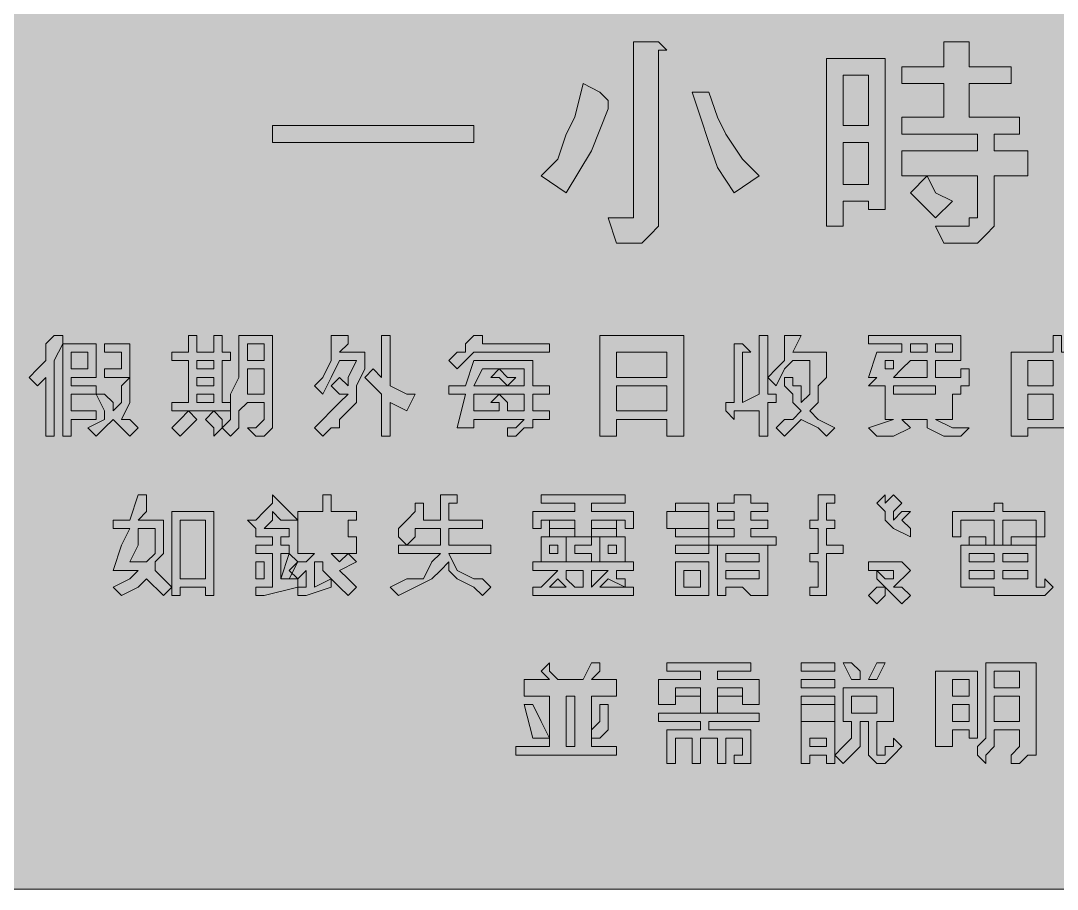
# Model space of a CAD drawing. Header units: metres. Extents: x 10 to 558, y 11 to 259.
# Drawn here: x 135.8 to 284, y 10.8 to 135 of the extents above; entities that cross this region are included whole.
import ezdxf

# ---------------------------------------------------------------- set-up
doc = ezdxf.new("R2010")
doc.units = ezdxf.units.M
doc.layers.add('FILL_FIREBRICK_C36B00', color=7, linetype='Continuous', true_color=0xc36b00)
doc.layers.add('FILL_WHITE_FFFFFF', color=7, linetype='Continuous', true_color=0xffffff)

msp = doc.modelspace()

# ---------------------------------------------------------------- hatches: boundary and pattern name
at = {"layer": 'FILL_FIREBRICK_C36B00', "true_color": 0xc36b00}
h = msp.add_hatch(color=7, dxfattribs=at)
h.dxf.hatch_style = 1
h.paths.add_polyline_path([(551.8, 259.15), (552.54, 258.99), (553.8, 258.45), (554.83, 257.68), (555.75, 256.8), (556.54, 256.3), (557.14, 255.71), (557.56, 255.07), (557.85, 254.4), (558.11, 253.09), (558.15, 252), (558.15, 18), (558.15, 15.6), (555.75, 13.2), (554.83, 12.32), (553.8, 11.55), (552.54, 11.01), (551.8, 10.85), (550.95, 10.8), (16.95, 10.8), (16.05, 10.82), (15.15, 10.95), (14.25, 11.31), (13.35, 12), (12.6, 12.15), (11.83, 12.51), (10.95, 13.2), (10.55, 13.7), (10.26, 14.29), (9.9, 15.6), (9.75, 18), (9.75, 252), (9.75, 254.4), (9.94, 255.28), (10.35, 256.05), (10.95, 256.8), (11.83, 257.49), (12.6, 257.85), (13.35, 258), (14.25, 258.69), (15.15, 259.05), (16.05, 259.18), (16.95, 259.2), (550.95, 259.2), (551.8, 259.15)])
at = {"layer": 'FILL_WHITE_FFFFFF', "true_color": 0xffffff}
h = msp.add_hatch(color=7, dxfattribs=at)
h.dxf.hatch_style = 1
h.paths.add_polyline_path([(226.95, 132), (228.15, 130.8), (226.95, 130.8), (226.95, 106.8), (226.95, 105.6), (225.75, 104.4), (224.55, 103.2), (223.35, 103.2), (220.95, 103.2), (219.75, 106.8), (222.15, 106.8), (223.35, 106.8), (223.35, 108), (223.35, 132), (225.75, 132), (226.95, 132)])
h = msp.add_hatch(color=7, dxfattribs=at)
h.dxf.hatch_style = 1
h.paths.add_polyline_path([(267.75, 126), (261.75, 126), (261.75, 128.4), (267.75, 128.4), (267.75, 132), (271.35, 132), (271.35, 130.8), (271.35, 128.4), (277.35, 128.4), (277.35, 126), (271.35, 126), (271.35, 121.2), (278.55, 121.2), (278.55, 118.8), (274.95, 118.8), (274.95, 116.4), (279.75, 116.4), (279.75, 112.8), (274.95, 112.8), (274.95, 106.8), (274.95, 105.6), (273.75, 104.4), (272.55, 103.2), (270.15, 103.2), (267.75, 103.2), (266.55, 105.6), (270.15, 105.6), (271.35, 105.6), (271.35, 106.8), (272.55, 106.8), (272.55, 108), (272.55, 112.8), (261.75, 112.8), (261.75, 116.4), (272.55, 116.4), (272.55, 118.8), (261.75, 118.8), (261.75, 121.2), (267.75, 121.2), (267.75, 126)])
h = msp.add_hatch(color=7, dxfattribs=at)
h.dxf.hatch_style = 1
h.paths.add_polyline_path([(256.95, 108), (256.95, 109.2), (253.35, 109.2), (253.35, 105.6), (250.95, 105.6), (250.95, 108), (250.95, 129.6), (259.35, 129.6), (259.35, 108), (256.95, 108)])
h.paths.add_polyline_path([(253.35, 127.2), (253.35, 120), (256.95, 120), (256.95, 127.2), (253.35, 127.2)], flags=16)
h.paths.add_polyline_path([(256.95, 117.6), (253.35, 117.6), (253.35, 111.6), (256.95, 111.6), (256.95, 117.6)], flags=16)
h = msp.add_hatch(color=7, dxfattribs=at)
h.dxf.hatch_style = 1
h.paths.add_polyline_path([(212.55, 115.2), (213.75, 118.8), (214.95, 121.2), (216.15, 126), (218.55, 124.8), (219.75, 123.6), (219.75, 122.4), (217.35, 116.4), (213.75, 110.4), (210.15, 112.8), (212.55, 115.2)])
h = msp.add_hatch(color=7, dxfattribs=at)
h.dxf.hatch_style = 1
h.paths.add_polyline_path([(235.35, 114), (234.15, 117.6), (232.95, 121.2), (231.75, 124.8), (234.15, 124.8), (235.35, 121.2), (236.55, 118.8), (238.95, 115.2), (241.35, 112.8), (237.75, 110.4), (235.35, 114)])
h = msp.add_hatch(color=7, dxfattribs=at)
h.dxf.hatch_style = 1
h.paths.add_polyline_path([(200.55, 120), (200.55, 117.6), (171.75, 117.6), (171.75, 120), (200.55, 120)])
h = msp.add_hatch(color=7, dxfattribs=at)
h.dxf.hatch_style = 1
h.paths.add_polyline_path([(266.55, 110.4), (268.95, 109.2), (266.55, 106.8), (265.35, 108), (262.95, 110.4), (265.35, 112.8), (266.55, 110.4)])
h = msp.add_hatch(color=7, dxfattribs=at)
h.dxf.hatch_style = 1
h.paths.add_polyline_path([(141.75, 88.8), (140.55, 86.4), (140.55, 75.6), (139.35, 75.6), (139.35, 84), (138.15, 82.8), (136.95, 84), (138.15, 85.2), (139.35, 86.4), (139.35, 88.8), (140.55, 90), (141.75, 90), (141.75, 88.8)])
h = msp.add_hatch(color=7, dxfattribs=at)
h.dxf.hatch_style = 1
h.paths.add_polyline_path([(160.95, 87.6), (163.35, 87.6), (163.35, 90), (164.55, 90), (164.55, 87.6), (165.75, 87.6), (165.75, 86.4), (164.55, 86.4), (164.55, 80.4), (165.75, 80.4), (165.75, 79.2), (157.35, 79.2), (157.35, 80.4), (159.75, 80.4), (159.75, 86.4), (157.35, 86.4), (157.35, 87.6), (159.75, 87.6), (159.75, 90), (160.95, 90), (160.95, 87.6)])
h.paths.add_polyline_path([(160.95, 82.8), (163.35, 82.8), (163.35, 84), (160.95, 84), (160.95, 82.8)], flags=16)
h.paths.add_polyline_path([(160.95, 81.6), (160.95, 80.4), (163.35, 80.4), (163.35, 81.6), (160.95, 81.6)], flags=16)
h.paths.add_polyline_path([(163.35, 86.4), (160.95, 86.4), (160.95, 85.2), (163.35, 85.2), (163.35, 86.4)], flags=16)
h = msp.add_hatch(color=7, dxfattribs=at)
h.dxf.hatch_style = 1
h.paths.add_polyline_path([(171.75, 76.8), (170.55, 75.6), (169.35, 75.6), (168.15, 76.8), (169.35, 76.8), (170.55, 78), (170.55, 80.4), (168.15, 80.4), (166.95, 79.2), (166.95, 78), (166.95, 76.8), (165.75, 75.6), (164.55, 76.8), (165.75, 78), (165.75, 79.2), (165.75, 81.6), (166.95, 84), (166.95, 90), (171.75, 90), (171.75, 78), (171.75, 76.8)])
h.paths.add_polyline_path([(168.15, 85.2), (168.15, 81.6), (170.55, 81.6), (170.55, 85.2), (168.15, 85.2)], flags=16)
h.paths.add_polyline_path([(170.55, 88.8), (168.15, 88.8), (168.15, 86.4), (170.55, 86.4), (170.55, 88.8)], flags=16)
h = msp.add_hatch(color=7, dxfattribs=at)
h.dxf.hatch_style = 1
h.paths.add_polyline_path([(182.55, 90), (182.55, 88.8), (181.35, 87.6), (183.75, 87.6), (184.95, 87.6), (184.95, 86.4), (184.95, 85.2), (183.75, 82.8), (183.75, 80.4), (182.55, 79.2), (181.35, 78), (181.35, 76.8), (180.15, 76.8), (178.95, 75.6), (177.75, 76.8), (178.95, 78), (180.15, 79.2), (181.35, 80.4), (182.55, 81.6), (181.35, 81.6), (180.15, 82.8), (181.35, 84), (182.55, 82.8), (182.55, 84), (183.75, 86.4), (181.35, 86.4), (180.15, 84), (178.95, 81.6), (177.75, 82.8), (178.95, 84), (180.15, 86.4), (180.15, 87.6), (180.15, 90), (181.35, 90), (182.55, 90)])
h = msp.add_hatch(color=7, dxfattribs=at)
h.dxf.hatch_style = 1
h.paths.add_polyline_path([(190.95, 81.6), (192.15, 81.6), (190.95, 79.2), (188.55, 80.4), (188.55, 75.6), (187.35, 75.6), (187.35, 81.6), (186.15, 82.8), (184.95, 84), (186.15, 85.2), (187.35, 84), (187.35, 90), (188.55, 90), (188.55, 82.8), (190.95, 81.6)])
h = msp.add_hatch(color=7, dxfattribs=at)
h.dxf.hatch_style = 1
h.paths.add_polyline_path([(198.15, 87.6), (199.35, 87.6), (199.35, 88.8), (200.55, 90), (201.75, 90), (201.75, 88.8), (211.35, 88.8), (211.35, 87.6), (200.55, 87.6), (198.15, 85.2), (196.95, 86.4), (198.15, 87.6)])
h = msp.add_hatch(color=7, dxfattribs=at)
h.dxf.hatch_style = 1
h.paths.add_polyline_path([(230.55, 75.6), (228.15, 75.6), (228.15, 78), (220.95, 78), (220.95, 75.6), (218.55, 75.6), (218.55, 90), (230.55, 90), (230.55, 75.6)])
h.paths.add_polyline_path([(220.95, 82.8), (220.95, 79.2), (228.15, 79.2), (228.15, 82.8), (220.95, 82.8)], flags=16)
h.paths.add_polyline_path([(228.15, 87.6), (220.95, 87.6), (220.95, 84), (228.15, 84), (228.15, 87.6)], flags=16)
h = msp.add_hatch(color=7, dxfattribs=at)
h.dxf.hatch_style = 1
h.paths.add_polyline_path([(237.75, 80.4), (237.75, 88.8), (238.95, 88.8), (240.15, 87.6), (238.95, 87.6), (238.95, 80.4), (241.35, 81.6), (241.35, 90), (242.55, 90), (242.55, 81.6), (243.75, 81.6), (243.75, 80.4), (242.55, 80.4), (242.55, 75.6), (241.35, 75.6), (241.35, 79.2), (237.75, 79.2), (237.75, 78), (236.55, 79.2), (236.55, 80.4), (237.75, 80.4)])
h = msp.add_hatch(color=7, dxfattribs=at)
h.dxf.hatch_style = 1
h.paths.add_polyline_path([(243.75, 85.2), (244.95, 86.4), (244.95, 88.8), (244.95, 90), (246.15, 90), (247.35, 90), (246.15, 87.6), (250.95, 87.6), (250.95, 86.4), (250.95, 84), (249.75, 82.8), (249.75, 80.4), (248.55, 79.2), (249.75, 78), (252.15, 76.8), (250.95, 75.6), (249.75, 76.8), (247.35, 78), (246.15, 76.8), (244.95, 75.6), (243.75, 76.8), (244.95, 78), (246.15, 78), (247.35, 79.2), (246.15, 80.4), (246.15, 81.6), (244.95, 82.8), (244.95, 84), (246.15, 84), (246.15, 82.8), (247.35, 82.8), (247.35, 81.6), (247.35, 80.4), (248.55, 81.6), (248.55, 82.8), (248.55, 84), (248.55, 86.4), (246.15, 86.4), (244.95, 85.2), (243.75, 82.8), (242.55, 84), (243.75, 85.2)])
h = msp.add_hatch(color=7, dxfattribs=at)
h.dxf.hatch_style = 1
h.paths.add_polyline_path([(265.35, 90), (266.55, 90), (270.15, 90), (270.15, 86.4), (266.55, 86.4), (266.55, 85.2), (266.55, 84), (268.95, 84), (270.15, 84), (270.15, 85.2), (271.35, 85.2), (271.35, 84), (271.35, 82.8), (270.15, 82.8), (270.15, 81.6), (268.95, 81.6), (268.95, 78), (266.55, 78), (268.95, 76.8), (271.35, 76.8), (270.15, 75.6), (267.75, 75.6), (265.35, 76.8), (265.35, 78), (261.75, 78), (262.95, 76.8), (260.55, 75.6), (258.15, 75.6), (256.95, 76.8), (260.55, 78), (259.35, 78), (259.35, 82.8), (258.15, 82.8), (256.95, 82.8), (258.15, 84), (256.95, 84), (258.15, 87.6), (261.75, 87.6), (261.75, 88.8), (256.95, 88.8), (256.95, 90), (261.75, 90), (262.95, 90), (265.35, 90)])
h.paths.add_polyline_path([(260.55, 85.2), (260.55, 86.4), (259.35, 86.4), (259.35, 85.2), (260.55, 85.2)], flags=16)
h.paths.add_polyline_path([(262.95, 88.8), (262.95, 87.6), (265.35, 87.6), (265.35, 88.8), (262.95, 88.8)], flags=16)
h.paths.add_polyline_path([(261.75, 85.2), (260.55, 84), (265.35, 84), (265.35, 85.2), (265.35, 86.4), (262.95, 86.4), (261.75, 85.2)], flags=16)
h.paths.add_polyline_path([(268.95, 87.6), (268.95, 88.8), (266.55, 88.8), (266.55, 87.6), (268.95, 87.6)], flags=16)
h.paths.add_polyline_path([(260.55, 81.6), (266.55, 81.6), (266.55, 82.8), (260.55, 82.8), (260.55, 81.6)], flags=16)
h = msp.add_hatch(color=7, dxfattribs=at)
h.dxf.hatch_style = 1
h.paths.add_polyline_path([(290.55, 87.6), (290.55, 75.6), (288.15, 75.6), (288.15, 76.8), (279.75, 76.8), (279.75, 75.6), (277.35, 75.6), (277.35, 87.6), (283.35, 87.6), (283.35, 90), (284.55, 90), (284.55, 87.6), (290.55, 87.6)])
h.paths.add_polyline_path([(283.35, 82.8), (283.35, 86.4), (279.75, 86.4), (279.75, 82.8), (283.35, 82.8)], flags=16)
h.paths.add_polyline_path([(284.55, 82.8), (288.15, 82.8), (288.15, 86.4), (284.55, 86.4), (284.55, 82.8)], flags=16)
h.paths.add_polyline_path([(279.75, 81.6), (279.75, 78), (283.35, 78), (283.35, 81.6), (279.75, 81.6)], flags=16)
h.paths.add_polyline_path([(288.15, 81.6), (284.55, 81.6), (284.55, 78), (288.15, 78), (288.15, 81.6)], flags=16)
h = msp.add_hatch(color=7, dxfattribs=at)
h.dxf.hatch_style = 1
h.paths.add_polyline_path([(146.55, 84), (142.95, 84), (142.95, 82.8), (146.55, 82.8), (146.55, 81.6), (142.95, 81.6), (142.95, 79.2), (146.55, 79.2), (146.55, 78), (142.95, 78), (142.95, 75.6), (141.75, 75.6), (141.75, 88.8), (146.55, 88.8), (146.55, 84)])
h.paths.add_polyline_path([(145.35, 87.6), (142.95, 87.6), (142.95, 85.2), (145.35, 85.2), (145.35, 87.6)], flags=16)
h = msp.add_hatch(color=7, dxfattribs=at)
h.dxf.hatch_style = 1
h.paths.add_polyline_path([(151.35, 88.8), (151.35, 84), (147.75, 84), (147.75, 85.2), (150.15, 85.2), (150.15, 87.6), (147.75, 87.6), (147.75, 88.8), (151.35, 88.8)])
h = msp.add_hatch(color=7, dxfattribs=at)
h.dxf.hatch_style = 1
h.paths.add_polyline_path([(211.35, 82.8), (211.35, 81.6), (208.95, 81.6), (208.95, 79.2), (211.35, 79.2), (211.35, 78), (208.95, 78), (208.95, 76.8), (207.75, 76.8), (206.55, 75.6), (205.35, 75.6), (205.35, 76.8), (206.55, 76.8), (207.75, 78), (200.55, 78), (200.55, 76.8), (198.15, 76.8), (199.35, 81.6), (196.95, 81.6), (196.95, 82.8), (199.35, 82.8), (200.55, 86.4), (208.95, 86.4), (208.95, 82.8), (211.35, 82.8)])
h.paths.add_polyline_path([(201.75, 85.2), (200.55, 82.8), (205.35, 82.8), (207.75, 82.8), (207.75, 85.2), (204.15, 85.2), (201.75, 85.2)], flags=16)
h.paths.add_polyline_path([(207.75, 79.2), (207.75, 81.6), (204.15, 81.6), (205.35, 80.4), (205.35, 79.2), (207.75, 79.2)], flags=16)
h.paths.add_polyline_path([(200.55, 81.6), (200.55, 79.2), (204.15, 79.2), (204.15, 80.4), (202.95, 80.4), (204.15, 81.6), (200.55, 81.6)], flags=16)
h = msp.add_hatch(color=7, dxfattribs=at)
h.dxf.hatch_style = 1
h.paths.add_polyline_path([(202.95, 84), (204.15, 85.2), (205.35, 84), (206.55, 84), (205.35, 82.8), (204.15, 84), (202.95, 84)])
h = msp.add_hatch(color=7, dxfattribs=at)
h.dxf.hatch_style = 1
h.paths.add_polyline_path([(151.35, 82.8), (151.35, 80.4), (150.15, 78), (151.35, 78), (152.55, 76.8), (151.35, 75.6), (150.15, 76.8), (148.95, 78), (147.75, 76.8), (146.55, 75.6), (145.35, 76.8), (147.75, 78), (147.75, 79.2), (146.55, 81.6), (147.75, 81.6), (148.95, 80.4), (148.95, 79.2), (150.15, 80.4), (150.15, 82.8), (151.35, 84), (151.35, 82.8)])
h = msp.add_hatch(color=7, dxfattribs=at)
h.dxf.hatch_style = 1
h.paths.add_polyline_path([(158.55, 78), (159.75, 79.2), (160.95, 78), (159.75, 76.8), (158.55, 75.6), (157.35, 76.8), (158.55, 78)])
h = msp.add_hatch(color=7, dxfattribs=at)
h.dxf.hatch_style = 1
h.paths.add_polyline_path([(164.55, 78), (164.55, 76.8), (163.35, 75.6), (163.35, 76.8), (162.15, 78), (163.35, 79.2), (164.55, 78)])
h = msp.add_hatch(color=7, dxfattribs=at)
h.dxf.hatch_style = 1
h.paths.add_polyline_path([(151.35, 63.6), (152.55, 67.2), (153.75, 67.2), (153.75, 66), (153.75, 64.8), (152.55, 63.6), (156.15, 63.6), (156.15, 62.4), (156.15, 61.2), (156.15, 58.8), (154.95, 57.6), (154.95, 56.4), (157.35, 54), (156.15, 52.8), (153.75, 55.2), (152.55, 54), (150.15, 52.8), (148.95, 54), (151.35, 55.2), (152.55, 56.4), (151.35, 56.4), (148.95, 56.4), (150.15, 60), (151.35, 62.4), (148.95, 62.4), (148.95, 63.6), (151.35, 63.6)])
h.paths.add_polyline_path([(151.35, 57.6), (152.55, 57.6), (153.75, 57.6), (154.95, 58.8), (154.95, 61.2), (154.95, 62.4), (152.55, 62.4), (152.55, 60), (151.35, 57.6)], flags=16)
h = msp.add_hatch(color=7, dxfattribs=at)
h.dxf.hatch_style = 1
h.paths.add_polyline_path([(169.35, 63.6), (170.55, 64.8), (171.75, 66), (171.75, 67.2), (172.95, 66), (174.15, 64.8), (175.35, 63.6), (174.15, 63.6), (172.95, 63.6), (171.75, 64.8), (171.75, 63.6), (170.55, 62.4), (174.15, 62.4), (174.15, 61.2), (172.95, 61.2), (172.95, 60), (174.15, 60), (174.15, 58.8), (172.95, 58.8), (172.95, 55.2), (175.35, 55.2), (175.35, 54), (170.55, 52.8), (169.35, 52.8), (169.35, 54), (171.75, 54), (171.75, 58.8), (169.35, 58.8), (169.35, 60), (171.75, 60), (171.75, 61.2), (169.35, 61.2), (169.35, 62.4), (168.15, 63.6), (169.35, 63.6)])
h = msp.add_hatch(color=7, dxfattribs=at)
h.dxf.hatch_style = 1
h.paths.add_polyline_path([(178.95, 64.8), (178.95, 67.2), (180.15, 67.2), (180.15, 66), (180.15, 64.8), (183.75, 64.8), (183.75, 63.6), (182.55, 63.6), (182.55, 61.2), (183.75, 61.2), (183.75, 58.8), (182.55, 58.8), (183.75, 57.6), (181.35, 56.4), (182.55, 55.2), (183.75, 54), (182.55, 52.8), (181.35, 54), (180.15, 55.2), (180.15, 54), (176.55, 52.8), (175.35, 52.8), (175.35, 54), (176.55, 54), (176.55, 56.4), (175.35, 55.2), (174.15, 56.4), (175.35, 57.6), (176.55, 57.6), (177.75, 58.8), (175.35, 58.8), (175.35, 61.2), (175.35, 63.6), (175.35, 64.8), (178.95, 64.8)])
h.paths.add_polyline_path([(180.15, 58.8), (181.35, 57.6), (182.55, 58.8), (180.15, 58.8)], flags=16)
h.paths.add_polyline_path([(178.95, 56.4), (178.95, 57.6), (177.75, 57.6), (177.75, 54), (180.15, 55.2), (178.95, 56.4)], flags=16)
h = msp.add_hatch(color=7, dxfattribs=at)
h.dxf.hatch_style = 1
h.paths.add_polyline_path([(189.75, 62.4), (190.95, 63.6), (192.15, 64.8), (192.15, 66), (193.35, 66), (193.35, 63.6), (195.75, 63.6), (195.75, 67.2), (196.95, 67.2), (198.15, 67.2), (198.15, 66), (196.95, 66), (196.95, 63.6), (201.75, 63.6), (201.75, 62.4), (196.95, 62.4), (196.95, 60), (202.95, 60), (202.95, 58.8), (196.95, 58.8), (198.15, 56.4), (200.55, 55.2), (201.75, 55.2), (202.95, 54), (201.75, 52.8), (200.55, 54), (198.15, 55.2), (196.95, 56.4), (196.95, 57.6), (195.75, 56.4), (194.55, 55.2), (192.15, 54), (189.75, 52.8), (188.55, 54), (190.95, 55.2), (193.35, 55.2), (194.55, 57.6), (195.75, 58.8), (189.75, 58.8), (189.75, 60), (190.95, 60), (189.75, 61.2), (189.75, 62.4)])
h.paths.add_polyline_path([(195.75, 60), (195.75, 62.4), (192.15, 62.4), (192.15, 61.2), (190.95, 60), (195.75, 60)], flags=16)
h = msp.add_hatch(color=7, dxfattribs=at)
h.dxf.hatch_style = 1
h.paths.add_polyline_path([(222.15, 67.2), (222.15, 66), (217.35, 66), (217.35, 64.8), (223.35, 64.8), (223.35, 62.4), (222.15, 62.4), (222.15, 63.6), (217.35, 63.6), (217.35, 61.2), (214.95, 61.2), (214.95, 63.6), (210.15, 63.6), (210.15, 62.4), (208.95, 62.4), (208.95, 64.8), (214.95, 64.8), (214.95, 66), (210.15, 66), (210.15, 67.2), (222.15, 67.2)])
h = msp.add_hatch(color=7, dxfattribs=at)
h.dxf.hatch_style = 1
h.paths.add_polyline_path([(235.35, 66), (237.75, 66), (237.75, 67.2), (238.95, 67.2), (240.15, 67.2), (240.15, 66), (242.55, 66), (242.55, 64.8), (240.15, 64.8), (240.15, 63.6), (242.55, 63.6), (242.55, 62.4), (240.15, 62.4), (240.15, 61.2), (243.75, 61.2), (243.75, 60), (234.15, 60), (234.15, 61.2), (237.75, 61.2), (237.75, 62.4), (235.35, 62.4), (235.35, 63.6), (237.75, 63.6), (237.75, 64.8), (235.35, 64.8), (235.35, 66)])
h = msp.add_hatch(color=7, dxfattribs=at)
h.dxf.hatch_style = 1
h.paths.add_polyline_path([(250.95, 67.2), (252.15, 67.2), (252.15, 66), (250.95, 66), (250.95, 63.6), (252.15, 63.6), (252.15, 62.4), (250.95, 62.4), (250.95, 60), (253.35, 60), (253.35, 58.8), (250.95, 58.8), (250.95, 54), (250.95, 52.8), (249.75, 52.8), (248.55, 52.8), (248.55, 54), (249.75, 54), (249.75, 57.6), (248.55, 57.6), (248.55, 58.8), (249.75, 58.8), (249.75, 62.4), (248.55, 62.4), (248.55, 63.6), (249.75, 63.6), (249.75, 67.2), (250.95, 67.2)])
h = msp.add_hatch(color=7, dxfattribs=at)
h.dxf.hatch_style = 1
h.paths.add_polyline_path([(259.35, 66), (260.55, 67.2), (261.75, 66), (260.55, 64.8), (260.55, 63.6), (261.75, 64.8), (262.95, 64.8), (261.75, 63.6), (262.95, 62.4), (262.95, 61.2), (260.55, 62.4), (259.35, 63.6), (259.35, 64.8), (258.15, 66), (259.35, 67.2), (259.35, 66)])
h = msp.add_hatch(color=7, dxfattribs=at)
h.dxf.hatch_style = 1
h.paths.add_polyline_path([(234.15, 66), (234.15, 64.8), (229.35, 64.8), (229.35, 66), (234.15, 66)])
h = msp.add_hatch(color=7, dxfattribs=at)
h.dxf.hatch_style = 1
h.paths.add_polyline_path([(282.15, 64.8), (282.15, 61.2), (280.95, 61.2), (280.95, 63.6), (276.15, 63.6), (276.15, 60), (274.95, 60), (274.95, 63.6), (270.15, 63.6), (270.15, 61.2), (268.95, 61.2), (268.95, 64.8), (274.95, 64.8), (274.95, 66), (276.15, 66), (276.15, 64.8), (282.15, 64.8)])
h = msp.add_hatch(color=7, dxfattribs=at)
h.dxf.hatch_style = 1
h.paths.add_polyline_path([(163.35, 64.8), (163.35, 52.8), (162.15, 52.8), (162.15, 54), (158.55, 54), (158.55, 52.8), (157.35, 52.8), (157.35, 64.8), (163.35, 64.8)])
h.paths.add_polyline_path([(162.15, 63.6), (158.55, 63.6), (158.55, 55.2), (162.15, 55.2), (162.15, 63.6)], flags=16)
h = msp.add_hatch(color=7, dxfattribs=at)
h.dxf.hatch_style = 1
h.paths.add_polyline_path([(234.15, 64.8), (234.15, 62.4), (228.15, 62.4), (228.15, 64.8), (234.15, 64.8)])
h = msp.add_hatch(color=7, dxfattribs=at)
h.dxf.hatch_style = 1
h.paths.add_polyline_path([(214.95, 63.6), (214.95, 62.4), (211.35, 62.4), (211.35, 63.6), (214.95, 63.6)])
h = msp.add_hatch(color=7, dxfattribs=at)
h.dxf.hatch_style = 1
h.paths.add_polyline_path([(214.95, 62.4), (214.95, 61.2), (211.35, 61.2), (211.35, 62.4), (214.95, 62.4)])
h = msp.add_hatch(color=7, dxfattribs=at)
h.dxf.hatch_style = 1
h.paths.add_polyline_path([(220.95, 63.6), (220.95, 62.4), (217.35, 62.4), (217.35, 63.6), (220.95, 63.6)])
h = msp.add_hatch(color=7, dxfattribs=at)
h.dxf.hatch_style = 1
h.paths.add_polyline_path([(220.95, 62.4), (220.95, 61.2), (217.35, 61.2), (217.35, 62.4), (220.95, 62.4)])
h = msp.add_hatch(color=7, dxfattribs=at)
h.dxf.hatch_style = 1
h.paths.add_polyline_path([(234.15, 62.4), (234.15, 61.2), (229.35, 61.2), (229.35, 62.4), (234.15, 62.4)])
h = msp.add_hatch(color=7, dxfattribs=at)
h.dxf.hatch_style = 1
h.paths.add_polyline_path([(213.75, 57.6), (210.15, 57.6), (210.15, 61.2), (213.75, 61.2), (213.75, 57.6)])
h.paths.add_polyline_path([(212.55, 60), (211.35, 60), (211.35, 58.8), (212.55, 58.8), (212.55, 60)], flags=16)
h = msp.add_hatch(color=7, dxfattribs=at)
h.dxf.hatch_style = 1
h.paths.add_polyline_path([(213.75, 57.6), (213.75, 61.2), (217.35, 61.2), (217.35, 60), (214.95, 60), (214.95, 58.8), (217.35, 58.8), (217.35, 57.6), (213.75, 57.6)])
h = msp.add_hatch(color=7, dxfattribs=at)
h.dxf.hatch_style = 1
h.paths.add_polyline_path([(222.15, 57.6), (218.55, 57.6), (218.55, 61.2), (222.15, 61.2), (222.15, 57.6)])
h.paths.add_polyline_path([(220.95, 60), (219.75, 60), (219.75, 58.8), (220.95, 58.8), (220.95, 60)], flags=16)
h = msp.add_hatch(color=7, dxfattribs=at)
h.dxf.hatch_style = 1
h.paths.add_polyline_path([(273.75, 61.2), (273.75, 60), (271.35, 60), (271.35, 61.2), (273.75, 61.2)])
h = msp.add_hatch(color=7, dxfattribs=at)
h.dxf.hatch_style = 1
h.paths.add_polyline_path([(280.95, 61.2), (280.95, 60), (277.35, 60), (277.35, 61.2), (280.95, 61.2)])
h = msp.add_hatch(color=7, dxfattribs=at)
h.dxf.hatch_style = 1
h.paths.add_polyline_path([(234.15, 60), (234.15, 58.8), (229.35, 58.8), (229.35, 60), (234.15, 60)])
h = msp.add_hatch(color=7, dxfattribs=at)
h.dxf.hatch_style = 1
h.paths.add_polyline_path([(235.35, 60), (242.55, 60), (242.55, 54), (242.55, 52.8), (241.35, 52.8), (240.15, 52.8), (238.95, 54), (236.55, 54), (236.55, 52.8), (235.35, 52.8), (235.35, 60)])
h.paths.add_polyline_path([(236.55, 58.8), (236.55, 57.6), (241.35, 57.6), (241.35, 58.8), (236.55, 58.8)], flags=16)
h.paths.add_polyline_path([(241.35, 56.4), (236.55, 56.4), (236.55, 55.2), (241.35, 55.2), (241.35, 56.4)], flags=16)
h = msp.add_hatch(color=7, dxfattribs=at)
h.dxf.hatch_style = 1
h.paths.add_polyline_path([(276.15, 52.8), (274.95, 52.8), (274.95, 54), (270.15, 54), (270.15, 60), (280.95, 60), (280.95, 54), (282.15, 54), (282.15, 55.2), (283.35, 54), (282.15, 52.8), (280.95, 52.8), (276.15, 52.8)])
h.paths.add_polyline_path([(279.75, 57.6), (279.75, 58.8), (276.15, 58.8), (276.15, 57.6), (279.75, 57.6)], flags=16)
h.paths.add_polyline_path([(271.35, 57.6), (274.95, 57.6), (274.95, 58.8), (271.35, 58.8), (271.35, 57.6)], flags=16)
h.paths.add_polyline_path([(276.15, 56.4), (276.15, 55.2), (279.75, 55.2), (279.75, 56.4), (276.15, 56.4)], flags=16)
h.paths.add_polyline_path([(274.95, 56.4), (271.35, 56.4), (271.35, 55.2), (274.95, 55.2), (274.95, 56.4)], flags=16)
h = msp.add_hatch(color=7, dxfattribs=at)
h.dxf.hatch_style = 1
h.paths.add_polyline_path([(174.15, 58.8), (175.35, 57.6), (174.15, 55.2), (172.95, 55.2), (174.15, 58.8)])
h = msp.add_hatch(color=7, dxfattribs=at)
h.dxf.hatch_style = 1
h.paths.add_polyline_path([(170.55, 56.4), (170.55, 55.2), (169.35, 55.2), (169.35, 56.4), (169.35, 57.6), (170.55, 57.6), (170.55, 56.4)])
h = msp.add_hatch(color=7, dxfattribs=at)
h.dxf.hatch_style = 1
h.paths.add_polyline_path([(223.35, 56.4), (220.95, 56.4), (220.95, 55.2), (222.15, 55.2), (222.15, 54), (223.35, 54), (223.35, 52.8), (208.95, 52.8), (208.95, 54), (210.15, 54), (211.35, 55.2), (212.55, 56.4), (208.95, 56.4), (208.95, 57.6), (223.35, 57.6), (223.35, 56.4)])
h.paths.add_polyline_path([(219.75, 55.2), (218.55, 54), (222.15, 54), (219.75, 55.2)], flags=16)
h.paths.add_polyline_path([(217.35, 56.4), (217.35, 54), (218.55, 55.2), (219.75, 56.4), (217.35, 56.4)], flags=16)
h.paths.add_polyline_path([(211.35, 54), (213.75, 54), (212.55, 55.2), (211.35, 54)], flags=16)
h.paths.add_polyline_path([(216.15, 54), (216.15, 56.4), (213.75, 56.4), (213.75, 55.2), (214.95, 54), (216.15, 54)], flags=16)
h = msp.add_hatch(color=7, dxfattribs=at)
h.dxf.hatch_style = 1
h.paths.add_polyline_path([(234.15, 57.6), (234.15, 52.8), (232.95, 52.8), (230.55, 52.8), (229.35, 52.8), (229.35, 57.6), (234.15, 57.6)])
h.paths.add_polyline_path([(232.95, 56.4), (230.55, 56.4), (230.55, 54), (232.95, 54), (232.95, 56.4)], flags=16)
h = msp.add_hatch(color=7, dxfattribs=at)
h.dxf.hatch_style = 1
h.paths.add_polyline_path([(261.75, 57.6), (262.95, 56.4), (260.55, 54), (261.75, 54), (262.95, 52.8), (261.75, 51.6), (260.55, 52.8), (259.35, 54), (258.15, 55.2), (258.15, 56.4), (256.95, 56.4), (256.95, 57.6), (261.75, 57.6)])
h.paths.add_polyline_path([(259.35, 55.2), (260.55, 55.2), (260.55, 56.4), (258.15, 56.4), (259.35, 55.2)], flags=16)
h = msp.add_hatch(color=7, dxfattribs=at)
h.dxf.hatch_style = 1
h.paths.add_polyline_path([(256.95, 52.8), (258.15, 54), (259.35, 54), (259.35, 52.8), (258.15, 51.6), (256.95, 52.8)])
h = msp.add_hatch(color=7, dxfattribs=at)
h.dxf.hatch_style = 1
h.paths.add_polyline_path([(218.55, 42), (217.35, 40.8), (220.95, 40.8), (220.95, 38.4), (217.35, 38.4), (217.35, 31.2), (220.95, 31.2), (220.95, 30), (206.55, 30), (206.55, 31.2), (211.35, 31.2), (211.35, 38.4), (207.75, 38.4), (207.75, 40.8), (211.35, 40.8), (210.15, 42), (211.35, 43.2), (211.35, 42), (212.55, 40.8), (216.15, 40.8), (217.35, 43.2), (218.55, 43.2), (218.55, 42)])
h.paths.add_polyline_path([(214.95, 38.4), (213.75, 38.4), (213.75, 31.2), (214.95, 31.2), (214.95, 38.4)], flags=16)
h = msp.add_hatch(color=7, dxfattribs=at)
h.dxf.hatch_style = 1
h.paths.add_polyline_path([(241.35, 40.8), (241.35, 37.2), (238.95, 37.2), (238.95, 39.6), (235.35, 39.6), (235.35, 36), (232.95, 36), (232.95, 39.6), (229.35, 39.6), (229.35, 37.2), (226.95, 37.2), (226.95, 40.8), (232.95, 40.8), (232.95, 42), (228.15, 42), (228.15, 43.2), (240.15, 43.2), (240.15, 42), (235.35, 42), (235.35, 40.8), (241.35, 40.8)])
h = msp.add_hatch(color=7, dxfattribs=at)
h.dxf.hatch_style = 1
h.paths.add_polyline_path([(252.15, 43.2), (252.15, 42), (247.35, 42), (247.35, 43.2), (252.15, 43.2)])
h = msp.add_hatch(color=7, dxfattribs=at)
h.dxf.hatch_style = 1
h.paths.add_polyline_path([(253.35, 43.2), (254.55, 43.2), (255.75, 42), (255.75, 40.8), (254.55, 40.8), (253.35, 43.2)])
h = msp.add_hatch(color=7, dxfattribs=at)
h.dxf.hatch_style = 1
h.paths.add_polyline_path([(256.95, 40.8), (258.15, 43.2), (259.35, 43.2), (258.15, 40.8), (256.95, 40.8)])
h = msp.add_hatch(color=7, dxfattribs=at)
h.dxf.hatch_style = 1
h.paths.add_polyline_path([(280.95, 30), (279.75, 30), (278.55, 28.8), (277.35, 28.8), (277.35, 30), (278.55, 31.2), (278.55, 33.6), (274.95, 33.6), (274.95, 32.4), (274.95, 31.2), (273.75, 30), (273.75, 28.8), (272.55, 30), (272.55, 31.2), (273.75, 32.4), (273.75, 33.6), (273.75, 36), (273.75, 43.2), (280.95, 43.2), (280.95, 31.2), (280.95, 30)])
h.paths.add_polyline_path([(274.95, 42), (274.95, 39.6), (278.55, 39.6), (278.55, 42), (274.95, 42)], flags=16)
h.paths.add_polyline_path([(278.55, 38.4), (274.95, 38.4), (274.95, 34.8), (278.55, 34.8), (278.55, 38.4)], flags=16)
h = msp.add_hatch(color=7, dxfattribs=at)
h.dxf.hatch_style = 1
h.paths.add_polyline_path([(271.35, 32.4), (271.35, 33.6), (268.95, 33.6), (268.95, 31.2), (266.55, 31.2), (266.55, 42), (272.55, 42), (272.55, 32.4), (271.35, 32.4)])
h.paths.add_polyline_path([(268.95, 40.8), (268.95, 38.4), (271.35, 38.4), (271.35, 40.8), (268.95, 40.8)], flags=16)
h.paths.add_polyline_path([(271.35, 37.2), (268.95, 37.2), (268.95, 34.8), (271.35, 34.8), (271.35, 37.2)], flags=16)
h = msp.add_hatch(color=7, dxfattribs=at)
h.dxf.hatch_style = 1
h.paths.add_polyline_path([(252.15, 40.8), (252.15, 39.6), (247.35, 39.6), (247.35, 40.8), (252.15, 40.8)])
h = msp.add_hatch(color=7, dxfattribs=at)
h.dxf.hatch_style = 1
h.paths.add_polyline_path([(232.95, 39.6), (232.95, 38.4), (229.35, 38.4), (229.35, 39.6), (232.95, 39.6)])
h = msp.add_hatch(color=7, dxfattribs=at)
h.dxf.hatch_style = 1
h.paths.add_polyline_path([(238.95, 39.6), (238.95, 38.4), (235.35, 38.4), (235.35, 39.6), (238.95, 39.6)])
h = msp.add_hatch(color=7, dxfattribs=at)
h.dxf.hatch_style = 1
h.paths.add_polyline_path([(260.55, 39.6), (260.55, 34.8), (258.15, 34.8), (258.15, 31.2), (258.15, 30), (259.35, 30), (259.35, 31.2), (260.55, 31.2), (260.55, 32.4), (261.75, 31.2), (260.55, 30), (259.35, 28.8), (258.15, 28.8), (256.95, 30), (256.95, 31.2), (256.95, 34.8), (255.75, 34.8), (255.75, 33.6), (255.75, 31.2), (254.55, 30), (253.35, 28.8), (252.15, 30), (253.35, 31.2), (254.55, 32.4), (254.55, 33.6), (254.55, 34.8), (253.35, 34.8), (253.35, 39.6), (260.55, 39.6)])
h.paths.add_polyline_path([(258.15, 38.4), (254.55, 38.4), (254.55, 36), (258.15, 36), (258.15, 38.4)], flags=16)
h = msp.add_hatch(color=7, dxfattribs=at)
h.dxf.hatch_style = 1
h.paths.add_polyline_path([(210.15, 34.8), (211.35, 32.4), (208.95, 32.4), (207.75, 37.2), (208.95, 37.2), (210.15, 34.8)])
h = msp.add_hatch(color=7, dxfattribs=at)
h.dxf.hatch_style = 1
h.paths.add_polyline_path([(219.75, 33.6), (218.55, 32.4), (217.35, 32.4), (217.35, 33.6), (218.55, 34.8), (218.55, 36), (218.55, 37.2), (219.75, 37.2), (219.75, 34.8), (219.75, 33.6)])
h = msp.add_hatch(color=7, dxfattribs=at)
h.dxf.hatch_style = 1
h.paths.add_polyline_path([(252.15, 38.4), (252.15, 37.2), (247.35, 37.2), (247.35, 38.4), (252.15, 38.4)])
h = msp.add_hatch(color=7, dxfattribs=at)
h.dxf.hatch_style = 1
h.paths.add_polyline_path([(252.15, 37.2), (252.15, 34.8), (247.35, 34.8), (247.35, 37.2), (252.15, 37.2)])
h = msp.add_hatch(color=7, dxfattribs=at)
h.dxf.hatch_style = 1
h.paths.add_polyline_path([(241.35, 34.8), (234.15, 34.8), (234.15, 33.6), (240.15, 33.6), (240.15, 31.2), (240.15, 30), (240.15, 28.8), (238.95, 28.8), (237.75, 28.8), (237.75, 30), (238.95, 30), (238.95, 31.2), (238.95, 32.4), (236.55, 32.4), (236.55, 28.8), (235.35, 28.8), (235.35, 32.4), (232.95, 32.4), (232.95, 28.8), (231.75, 28.8), (231.75, 32.4), (229.35, 32.4), (229.35, 28.8), (228.15, 28.8), (228.15, 33.6), (232.95, 33.6), (232.95, 34.8), (226.95, 34.8), (226.95, 36), (241.35, 36), (241.35, 34.8)])
h = msp.add_hatch(color=7, dxfattribs=at)
h.dxf.hatch_style = 1
h.paths.add_polyline_path([(252.15, 34.8), (252.15, 28.8), (250.95, 28.8), (250.95, 30), (248.55, 30), (248.55, 28.8), (247.35, 28.8), (247.35, 34.8), (252.15, 34.8)])
h.paths.add_polyline_path([(250.95, 32.4), (248.55, 32.4), (248.55, 31.2), (250.95, 31.2), (250.95, 32.4)], flags=16)

# ---------------------------------------------------------------- linework, layer by layer
at = {"layer": 'FILL_FIREBRICK_C36B00', "lineweight": 0, "true_color": 0xc36b00}
msp.add_lwpolyline([(550.95, 10.8), (16.95, 10.8)], dxfattribs=at)
at = {"layer": 'FILL_WHITE_FFFFFF', "lineweight": 0, "true_color": 0xffffff}
for points in [[(226.95, 132), (228.15, 130.8), (226.95, 130.8), (226.95, 106.8), (226.95, 105.6), (225.75, 104.4), (224.55, 103.2), (223.35, 103.2), (220.95, 103.2), (219.75, 106.8), (222.15, 106.8), (223.35, 106.8), (223.35, 108), (223.35, 132), (225.75, 132)], [(267.75, 126), (261.75, 126), (261.75, 128.4), (267.75, 128.4), (267.75, 132), (271.35, 132), (271.35, 130.8), (271.35, 128.4), (277.35, 128.4), (277.35, 126), (271.35, 126), (271.35, 121.2), (278.55, 121.2), (278.55, 118.8), (274.95, 118.8), (274.95, 116.4), (279.75, 116.4), (279.75, 112.8), (274.95, 112.8), (274.95, 106.8), (274.95, 105.6), (273.75, 104.4), (272.55, 103.2), (270.15, 103.2), (267.75, 103.2), (266.55, 105.6), (270.15, 105.6), (271.35, 105.6), (271.35, 106.8), (272.55, 106.8), (272.55, 108), (272.55, 112.8), (261.75, 112.8), (261.75, 116.4), (272.55, 116.4), (272.55, 118.8), (261.75, 118.8), (261.75, 121.2), (267.75, 121.2)], [(256.95, 108), (256.95, 109.2), (253.35, 109.2), (253.35, 105.6), (250.95, 105.6), (250.95, 108), (250.95, 129.6), (259.35, 129.6), (259.35, 108)], [(212.55, 115.2), (213.75, 118.8), (214.95, 121.2), (216.15, 126), (218.55, 124.8), (219.75, 123.6), (219.75, 122.4), (217.35, 116.4), (213.75, 110.4), (210.15, 112.8)], [(253.35, 127.2), (253.35, 120), (256.95, 120), (256.95, 127.2)], [(235.35, 114), (234.15, 117.6), (232.95, 121.2), (231.75, 124.8), (234.15, 124.8), (235.35, 121.2), (236.55, 118.8), (238.95, 115.2), (241.35, 112.8), (237.75, 110.4)], [(200.55, 120), (200.55, 117.6), (171.75, 117.6), (171.75, 120)], [(256.95, 117.6), (253.35, 117.6), (253.35, 111.6), (256.95, 111.6)], [(266.55, 110.4), (268.95, 109.2), (266.55, 106.8), (265.35, 108), (262.95, 110.4), (265.35, 112.8)], [(141.75, 88.8), (140.55, 86.4), (140.55, 75.6), (139.35, 75.6), (139.35, 84), (138.15, 82.8), (136.95, 84), (138.15, 85.2), (139.35, 86.4), (139.35, 88.8), (140.55, 90), (141.75, 90)], [(160.95, 87.6), (163.35, 87.6), (163.35, 90), (164.55, 90), (164.55, 87.6), (165.75, 87.6), (165.75, 86.4), (164.55, 86.4), (164.55, 80.4), (165.75, 80.4), (165.75, 79.2), (157.35, 79.2), (157.35, 80.4), (159.75, 80.4), (159.75, 86.4), (157.35, 86.4), (157.35, 87.6), (159.75, 87.6), (159.75, 90), (160.95, 90)], [(171.75, 76.8), (170.55, 75.6), (169.35, 75.6), (168.15, 76.8), (169.35, 76.8), (170.55, 78), (170.55, 80.4), (168.15, 80.4), (166.95, 79.2), (166.95, 78), (166.95, 76.8), (165.75, 75.6), (164.55, 76.8), (165.75, 78), (165.75, 79.2), (165.75, 81.6), (166.95, 84), (166.95, 90), (171.75, 90), (171.75, 78)], [(182.55, 90), (182.55, 88.8), (181.35, 87.6), (183.75, 87.6), (184.95, 87.6), (184.95, 86.4), (184.95, 85.2), (183.75, 82.8), (183.75, 80.4), (182.55, 79.2), (181.35, 78), (181.35, 76.8), (180.15, 76.8), (178.95, 75.6), (177.75, 76.8), (178.95, 78), (180.15, 79.2), (181.35, 80.4), (182.55, 81.6), (181.35, 81.6), (180.15, 82.8), (181.35, 84), (182.55, 82.8), (182.55, 84), (183.75, 86.4), (181.35, 86.4), (180.15, 84), (178.95, 81.6), (177.75, 82.8), (178.95, 84), (180.15, 86.4), (180.15, 87.6), (180.15, 90), (181.35, 90)], [(190.95, 81.6), (192.15, 81.6), (190.95, 79.2), (188.55, 80.4), (188.55, 75.6), (187.35, 75.6), (187.35, 81.6), (186.15, 82.8), (184.95, 84), (186.15, 85.2), (187.35, 84), (187.35, 90), (188.55, 90), (188.55, 82.8)], [(198.15, 87.6), (199.35, 87.6), (199.35, 88.8), (200.55, 90), (201.75, 90), (201.75, 88.8), (211.35, 88.8), (211.35, 87.6), (200.55, 87.6), (198.15, 85.2), (196.95, 86.4)], [(230.55, 75.6), (228.15, 75.6), (228.15, 78), (220.95, 78), (220.95, 75.6), (218.55, 75.6), (218.55, 90), (230.55, 90)], [(237.75, 80.4), (237.75, 88.8), (238.95, 88.8), (240.15, 87.6), (238.95, 87.6), (238.95, 80.4), (241.35, 81.6), (241.35, 90), (242.55, 90), (242.55, 81.6), (243.75, 81.6), (243.75, 80.4), (242.55, 80.4), (242.55, 75.6), (241.35, 75.6), (241.35, 79.2), (237.75, 79.2), (237.75, 78), (236.55, 79.2), (236.55, 80.4)], [(243.75, 85.2), (244.95, 86.4), (244.95, 88.8), (244.95, 90), (246.15, 90), (247.35, 90), (246.15, 87.6), (250.95, 87.6), (250.95, 86.4), (250.95, 84), (249.75, 82.8), (249.75, 80.4), (248.55, 79.2), (249.75, 78), (252.15, 76.8), (250.95, 75.6), (249.75, 76.8), (247.35, 78), (246.15, 76.8), (244.95, 75.6), (243.75, 76.8), (244.95, 78), (246.15, 78), (247.35, 79.2), (246.15, 80.4), (246.15, 81.6), (244.95, 82.8), (244.95, 84), (246.15, 84), (246.15, 82.8), (247.35, 82.8), (247.35, 81.6), (247.35, 80.4), (248.55, 81.6), (248.55, 82.8), (248.55, 84), (248.55, 86.4), (246.15, 86.4), (244.95, 85.2), (243.75, 82.8), (242.55, 84)], [(265.35, 90), (266.55, 90), (270.15, 90), (270.15, 86.4), (266.55, 86.4), (266.55, 85.2), (266.55, 84), (268.95, 84), (270.15, 84), (270.15, 85.2), (271.35, 85.2), (271.35, 84), (271.35, 82.8), (270.15, 82.8), (270.15, 81.6), (268.95, 81.6), (268.95, 78), (266.55, 78), (268.95, 76.8), (271.35, 76.8), (270.15, 75.6), (267.75, 75.6), (265.35, 76.8), (265.35, 78), (261.75, 78), (262.95, 76.8), (260.55, 75.6), (258.15, 75.6), (256.95, 76.8), (260.55, 78), (259.35, 78), (259.35, 82.8), (258.15, 82.8), (256.95, 82.8), (258.15, 84), (256.95, 84), (258.15, 87.6), (261.75, 87.6), (261.75, 88.8), (256.95, 88.8), (256.95, 90), (261.75, 90), (262.95, 90)], [(290.55, 87.6), (290.55, 75.6), (288.15, 75.6), (288.15, 76.8), (279.75, 76.8), (279.75, 75.6), (277.35, 75.6), (277.35, 87.6), (283.35, 87.6), (283.35, 90), (284.55, 90), (284.55, 87.6)], [(146.55, 84), (142.95, 84), (142.95, 82.8), (146.55, 82.8), (146.55, 81.6), (142.95, 81.6), (142.95, 79.2), (146.55, 79.2), (146.55, 78), (142.95, 78), (142.95, 75.6), (141.75, 75.6), (141.75, 88.8), (146.55, 88.8)], [(145.35, 87.6), (142.95, 87.6), (142.95, 85.2), (145.35, 85.2)], [(151.35, 88.8), (151.35, 84), (147.75, 84), (147.75, 85.2), (150.15, 85.2), (150.15, 87.6), (147.75, 87.6), (147.75, 88.8)], [(170.55, 88.8), (168.15, 88.8), (168.15, 86.4), (170.55, 86.4)], [(228.15, 87.6), (220.95, 87.6), (220.95, 84), (228.15, 84)], [(262.95, 88.8), (262.95, 87.6), (265.35, 87.6), (265.35, 88.8)], [(268.95, 87.6), (268.95, 88.8), (266.55, 88.8), (266.55, 87.6)], [(163.35, 86.4), (160.95, 86.4), (160.95, 85.2), (163.35, 85.2)], [(211.35, 82.8), (211.35, 81.6), (208.95, 81.6), (208.95, 79.2), (211.35, 79.2), (211.35, 78), (208.95, 78), (208.95, 76.8), (207.75, 76.8), (206.55, 75.6), (205.35, 75.6), (205.35, 76.8), (206.55, 76.8), (207.75, 78), (200.55, 78), (200.55, 76.8), (198.15, 76.8), (199.35, 81.6), (196.95, 81.6), (196.95, 82.8), (199.35, 82.8), (200.55, 86.4), (208.95, 86.4), (208.95, 82.8)], [(260.55, 85.2), (260.55, 86.4), (259.35, 86.4), (259.35, 85.2)], [(261.75, 85.2), (260.55, 84), (265.35, 84), (265.35, 85.2), (265.35, 86.4), (262.95, 86.4)], [(283.35, 82.8), (283.35, 86.4), (279.75, 86.4), (279.75, 82.8)], [(168.15, 85.2), (168.15, 81.6), (170.55, 81.6), (170.55, 85.2)], [(201.75, 85.2), (200.55, 82.8), (205.35, 82.8), (207.75, 82.8), (207.75, 85.2), (204.15, 85.2)], [(202.95, 84), (204.15, 85.2), (205.35, 84), (206.55, 84), (205.35, 82.8), (204.15, 84)], [(151.35, 82.8), (151.35, 80.4), (150.15, 78), (151.35, 78), (152.55, 76.8), (151.35, 75.6), (150.15, 76.8), (148.95, 78), (147.75, 76.8), (146.55, 75.6), (145.35, 76.8), (147.75, 78), (147.75, 79.2), (146.55, 81.6), (147.75, 81.6), (148.95, 80.4), (148.95, 79.2), (150.15, 80.4), (150.15, 82.8), (151.35, 84)], [(160.95, 82.8), (163.35, 82.8), (163.35, 84), (160.95, 84)], [(160.95, 81.6), (160.95, 80.4), (163.35, 80.4), (163.35, 81.6)], [(200.55, 81.6), (200.55, 79.2), (204.15, 79.2), (204.15, 80.4), (202.95, 80.4), (204.15, 81.6)], [(207.75, 79.2), (207.75, 81.6), (204.15, 81.6), (205.35, 80.4), (205.35, 79.2)], [(220.95, 82.8), (220.95, 79.2), (228.15, 79.2), (228.15, 82.8)], [(260.55, 81.6), (266.55, 81.6), (266.55, 82.8), (260.55, 82.8)], [(279.75, 81.6), (279.75, 78), (283.35, 78), (283.35, 81.6)], [(158.55, 78), (159.75, 79.2), (160.95, 78), (159.75, 76.8), (158.55, 75.6), (157.35, 76.8)], [(164.55, 78), (164.55, 76.8), (163.35, 75.6), (163.35, 76.8), (162.15, 78), (163.35, 79.2)], [(151.35, 63.6), (152.55, 67.2), (153.75, 67.2), (153.75, 66), (153.75, 64.8), (152.55, 63.6), (156.15, 63.6), (156.15, 62.4), (156.15, 61.2), (156.15, 58.8), (154.95, 57.6), (154.95, 56.4), (157.35, 54), (156.15, 52.8), (153.75, 55.2), (152.55, 54), (150.15, 52.8), (148.95, 54), (151.35, 55.2), (152.55, 56.4), (151.35, 56.4), (148.95, 56.4), (150.15, 60), (151.35, 62.4), (148.95, 62.4), (148.95, 63.6)], [(169.35, 63.6), (170.55, 64.8), (171.75, 66), (171.75, 67.2), (172.95, 66), (174.15, 64.8), (175.35, 63.6), (174.15, 63.6), (172.95, 63.6), (171.75, 64.8), (171.75, 63.6), (170.55, 62.4), (174.15, 62.4), (174.15, 61.2), (172.95, 61.2), (172.95, 60), (174.15, 60), (174.15, 58.8), (172.95, 58.8), (172.95, 55.2), (175.35, 55.2), (175.35, 54), (170.55, 52.8), (169.35, 52.8), (169.35, 54), (171.75, 54), (171.75, 58.8), (169.35, 58.8), (169.35, 60), (171.75, 60), (171.75, 61.2), (169.35, 61.2), (169.35, 62.4), (168.15, 63.6)], [(178.95, 64.8), (178.95, 67.2), (180.15, 67.2), (180.15, 66), (180.15, 64.8), (183.75, 64.8), (183.75, 63.6), (182.55, 63.6), (182.55, 61.2), (183.75, 61.2), (183.75, 58.8), (182.55, 58.8), (183.75, 57.6), (181.35, 56.4), (182.55, 55.2), (183.75, 54), (182.55, 52.8), (181.35, 54), (180.15, 55.2), (180.15, 54), (176.55, 52.8), (175.35, 52.8), (175.35, 54), (176.55, 54), (176.55, 56.4), (175.35, 55.2), (174.15, 56.4), (175.35, 57.6), (176.55, 57.6), (177.75, 58.8), (175.35, 58.8), (175.35, 61.2), (175.35, 63.6), (175.35, 64.8)], [(189.75, 62.4), (190.95, 63.6), (192.15, 64.8), (192.15, 66), (193.35, 66), (193.35, 63.6), (195.75, 63.6), (195.75, 67.2), (196.95, 67.2), (198.15, 67.2), (198.15, 66), (196.95, 66), (196.95, 63.6), (201.75, 63.6), (201.75, 62.4), (196.95, 62.4), (196.95, 60), (202.95, 60), (202.95, 58.8), (196.95, 58.8), (198.15, 56.4), (200.55, 55.2), (201.75, 55.2), (202.95, 54), (201.75, 52.8), (200.55, 54), (198.15, 55.2), (196.95, 56.4), (196.95, 57.6), (195.75, 56.4), (194.55, 55.2), (192.15, 54), (189.75, 52.8), (188.55, 54), (190.95, 55.2), (193.35, 55.2), (194.55, 57.6), (195.75, 58.8), (189.75, 58.8), (189.75, 60), (190.95, 60), (189.75, 61.2)], [(222.15, 67.2), (222.15, 66), (217.35, 66), (217.35, 64.8), (223.35, 64.8), (223.35, 62.4), (222.15, 62.4), (222.15, 63.6), (217.35, 63.6), (217.35, 61.2), (214.95, 61.2), (214.95, 63.6), (210.15, 63.6), (210.15, 62.4), (208.95, 62.4), (208.95, 64.8), (214.95, 64.8), (214.95, 66), (210.15, 66), (210.15, 67.2)], [(235.35, 66), (237.75, 66), (237.75, 67.2), (238.95, 67.2), (240.15, 67.2), (240.15, 66), (242.55, 66), (242.55, 64.8), (240.15, 64.8), (240.15, 63.6), (242.55, 63.6), (242.55, 62.4), (240.15, 62.4), (240.15, 61.2), (243.75, 61.2), (243.75, 60), (234.15, 60), (234.15, 61.2), (237.75, 61.2), (237.75, 62.4), (235.35, 62.4), (235.35, 63.6), (237.75, 63.6), (237.75, 64.8), (235.35, 64.8)], [(250.95, 67.2), (252.15, 67.2), (252.15, 66), (250.95, 66), (250.95, 63.6), (252.15, 63.6), (252.15, 62.4), (250.95, 62.4), (250.95, 60), (253.35, 60), (253.35, 58.8), (250.95, 58.8), (250.95, 54), (250.95, 52.8), (249.75, 52.8), (248.55, 52.8), (248.55, 54), (249.75, 54), (249.75, 57.6), (248.55, 57.6), (248.55, 58.8), (249.75, 58.8), (249.75, 62.4), (248.55, 62.4), (248.55, 63.6), (249.75, 63.6), (249.75, 67.2)], [(259.35, 66), (260.55, 67.2), (261.75, 66), (260.55, 64.8), (260.55, 63.6), (261.75, 64.8), (262.95, 64.8), (261.75, 63.6), (262.95, 62.4), (262.95, 61.2), (260.55, 62.4), (259.35, 63.6), (259.35, 64.8), (258.15, 66), (259.35, 67.2)], [(234.15, 66), (234.15, 64.8), (229.35, 64.8), (229.35, 66)], [(282.15, 64.8), (282.15, 61.2), (280.95, 61.2), (280.95, 63.6), (276.15, 63.6), (276.15, 60), (274.95, 60), (274.95, 63.6), (270.15, 63.6), (270.15, 61.2), (268.95, 61.2), (268.95, 64.8), (274.95, 64.8), (274.95, 66), (276.15, 66), (276.15, 64.8)], [(163.35, 64.8), (163.35, 52.8), (162.15, 52.8), (162.15, 54), (158.55, 54), (158.55, 52.8), (157.35, 52.8), (157.35, 64.8)], [(234.15, 64.8), (234.15, 62.4), (228.15, 62.4), (228.15, 64.8)], [(151.35, 57.6), (152.55, 57.6), (153.75, 57.6), (154.95, 58.8), (154.95, 61.2), (154.95, 62.4), (152.55, 62.4), (152.55, 60)], [(162.15, 63.6), (158.55, 63.6), (158.55, 55.2), (162.15, 55.2)], [(195.75, 60), (195.75, 62.4), (192.15, 62.4), (192.15, 61.2), (190.95, 60)], [(214.95, 63.6), (214.95, 62.4), (211.35, 62.4), (211.35, 63.6)], [(214.95, 62.4), (214.95, 61.2), (211.35, 61.2), (211.35, 62.4)], [(220.95, 63.6), (220.95, 62.4), (217.35, 62.4), (217.35, 63.6)], [(220.95, 62.4), (220.95, 61.2), (217.35, 61.2), (217.35, 62.4)], [(234.15, 62.4), (234.15, 61.2), (229.35, 61.2), (229.35, 62.4)], [(213.75, 57.6), (210.15, 57.6), (210.15, 61.2), (213.75, 61.2)], [(213.75, 57.6), (213.75, 61.2), (217.35, 61.2), (217.35, 60), (214.95, 60), (214.95, 58.8), (217.35, 58.8), (217.35, 57.6)], [(222.15, 57.6), (218.55, 57.6), (218.55, 61.2), (222.15, 61.2)], [(273.75, 61.2), (273.75, 60), (271.35, 60), (271.35, 61.2)], [(280.95, 61.2), (280.95, 60), (277.35, 60), (277.35, 61.2)], [(212.55, 60), (211.35, 60), (211.35, 58.8), (212.55, 58.8)], [(220.95, 60), (219.75, 60), (219.75, 58.8), (220.95, 58.8)], [(234.15, 60), (234.15, 58.8), (229.35, 58.8), (229.35, 60)], [(235.35, 60), (242.55, 60), (242.55, 54), (242.55, 52.8), (241.35, 52.8), (240.15, 52.8), (238.95, 54), (236.55, 54), (236.55, 52.8), (235.35, 52.8)], [(276.15, 52.8), (274.95, 52.8), (274.95, 54), (270.15, 54), (270.15, 60), (280.95, 60), (280.95, 54), (282.15, 54), (282.15, 55.2), (283.35, 54), (282.15, 52.8), (280.95, 52.8)], [(174.15, 58.8), (175.35, 57.6), (174.15, 55.2), (172.95, 55.2)], [(180.15, 58.8), (181.35, 57.6), (182.55, 58.8)], [(236.55, 58.8), (236.55, 57.6), (241.35, 57.6), (241.35, 58.8)], [(271.35, 57.6), (274.95, 57.6), (274.95, 58.8), (271.35, 58.8)], [(279.75, 57.6), (279.75, 58.8), (276.15, 58.8), (276.15, 57.6)], [(170.55, 56.4), (170.55, 55.2), (169.35, 55.2), (169.35, 56.4), (169.35, 57.6), (170.55, 57.6)], [(178.95, 56.4), (178.95, 57.6), (177.75, 57.6), (177.75, 54), (180.15, 55.2)], [(223.35, 56.4), (220.95, 56.4), (220.95, 55.2), (222.15, 55.2), (222.15, 54), (223.35, 54), (223.35, 52.8), (208.95, 52.8), (208.95, 54), (210.15, 54), (211.35, 55.2), (212.55, 56.4), (208.95, 56.4), (208.95, 57.6), (223.35, 57.6)], [(216.15, 54), (216.15, 56.4), (213.75, 56.4), (213.75, 55.2), (214.95, 54)], [(217.35, 56.4), (217.35, 54), (218.55, 55.2), (219.75, 56.4)], [(234.15, 57.6), (234.15, 52.8), (232.95, 52.8), (230.55, 52.8), (229.35, 52.8), (229.35, 57.6)], [(232.95, 56.4), (230.55, 56.4), (230.55, 54), (232.95, 54)], [(241.35, 56.4), (236.55, 56.4), (236.55, 55.2), (241.35, 55.2)], [(261.75, 57.6), (262.95, 56.4), (260.55, 54), (261.75, 54), (262.95, 52.8), (261.75, 51.6), (260.55, 52.8), (259.35, 54), (258.15, 55.2), (258.15, 56.4), (256.95, 56.4), (256.95, 57.6)], [(259.35, 55.2), (260.55, 55.2), (260.55, 56.4), (258.15, 56.4)], [(274.95, 56.4), (271.35, 56.4), (271.35, 55.2), (274.95, 55.2)], [(276.15, 56.4), (276.15, 55.2), (279.75, 55.2), (279.75, 56.4)], [(211.35, 54), (213.75, 54), (212.55, 55.2)], [(219.75, 55.2), (218.55, 54), (222.15, 54)], [(256.95, 52.8), (258.15, 54), (259.35, 54), (259.35, 52.8), (258.15, 51.6)], [(218.55, 42), (217.35, 40.8), (220.95, 40.8), (220.95, 38.4), (217.35, 38.4), (217.35, 31.2), (220.95, 31.2), (220.95, 30), (206.55, 30), (206.55, 31.2), (211.35, 31.2), (211.35, 38.4), (207.75, 38.4), (207.75, 40.8), (211.35, 40.8), (210.15, 42), (211.35, 43.2), (211.35, 42), (212.55, 40.8), (216.15, 40.8), (217.35, 43.2), (218.55, 43.2)], [(241.35, 40.8), (241.35, 37.2), (238.95, 37.2), (238.95, 39.6), (235.35, 39.6), (235.35, 36), (232.95, 36), (232.95, 39.6), (229.35, 39.6), (229.35, 37.2), (226.95, 37.2), (226.95, 40.8), (232.95, 40.8), (232.95, 42), (228.15, 42), (228.15, 43.2), (240.15, 43.2), (240.15, 42), (235.35, 42), (235.35, 40.8)], [(252.15, 43.2), (252.15, 42), (247.35, 42), (247.35, 43.2)], [(253.35, 43.2), (254.55, 43.2), (255.75, 42), (255.75, 40.8), (254.55, 40.8)], [(256.95, 40.8), (258.15, 43.2), (259.35, 43.2), (258.15, 40.8)], [(280.95, 30), (279.75, 30), (278.55, 28.8), (277.35, 28.8), (277.35, 30), (278.55, 31.2), (278.55, 33.6), (274.95, 33.6), (274.95, 32.4), (274.95, 31.2), (273.75, 30), (273.75, 28.8), (272.55, 30), (272.55, 31.2), (273.75, 32.4), (273.75, 33.6), (273.75, 36), (273.75, 43.2), (280.95, 43.2), (280.95, 31.2)], [(271.35, 32.4), (271.35, 33.6), (268.95, 33.6), (268.95, 31.2), (266.55, 31.2), (266.55, 42), (272.55, 42), (272.55, 32.4)], [(274.95, 42), (274.95, 39.6), (278.55, 39.6), (278.55, 42)], [(252.15, 40.8), (252.15, 39.6), (247.35, 39.6), (247.35, 40.8)], [(268.95, 40.8), (268.95, 38.4), (271.35, 38.4), (271.35, 40.8)], [(232.95, 39.6), (232.95, 38.4), (229.35, 38.4), (229.35, 39.6)], [(238.95, 39.6), (238.95, 38.4), (235.35, 38.4), (235.35, 39.6)], [(260.55, 39.6), (260.55, 34.8), (258.15, 34.8), (258.15, 31.2), (258.15, 30), (259.35, 30), (259.35, 31.2), (260.55, 31.2), (260.55, 32.4), (261.75, 31.2), (260.55, 30), (259.35, 28.8), (258.15, 28.8), (256.95, 30), (256.95, 31.2), (256.95, 34.8), (255.75, 34.8), (255.75, 33.6), (255.75, 31.2), (254.55, 30), (253.35, 28.8), (252.15, 30), (253.35, 31.2), (254.55, 32.4), (254.55, 33.6), (254.55, 34.8), (253.35, 34.8), (253.35, 39.6)], [(210.15, 34.8), (211.35, 32.4), (208.95, 32.4), (207.75, 37.2), (208.95, 37.2)], [(214.95, 38.4), (213.75, 38.4), (213.75, 31.2), (214.95, 31.2)], [(219.75, 33.6), (218.55, 32.4), (217.35, 32.4), (217.35, 33.6), (218.55, 34.8), (218.55, 36), (218.55, 37.2), (219.75, 37.2), (219.75, 34.8)], [(252.15, 38.4), (252.15, 37.2), (247.35, 37.2), (247.35, 38.4)], [(252.15, 37.2), (252.15, 34.8), (247.35, 34.8), (247.35, 37.2)], [(258.15, 38.4), (254.55, 38.4), (254.55, 36), (258.15, 36)], [(271.35, 37.2), (268.95, 37.2), (268.95, 34.8), (271.35, 34.8)], [(278.55, 38.4), (274.95, 38.4), (274.95, 34.8), (278.55, 34.8)], [(241.35, 34.8), (234.15, 34.8), (234.15, 33.6), (240.15, 33.6), (240.15, 31.2), (240.15, 30), (240.15, 28.8), (238.95, 28.8), (237.75, 28.8), (237.75, 30), (238.95, 30), (238.95, 31.2), (238.95, 32.4), (236.55, 32.4), (236.55, 28.8), (235.35, 28.8), (235.35, 32.4), (232.95, 32.4), (232.95, 28.8), (231.75, 28.8), (231.75, 32.4), (229.35, 32.4), (229.35, 28.8), (228.15, 28.8), (228.15, 33.6), (232.95, 33.6), (232.95, 34.8), (226.95, 34.8), (226.95, 36), (241.35, 36)], [(252.15, 34.8), (252.15, 28.8), (250.95, 28.8), (250.95, 30), (248.55, 30), (248.55, 28.8), (247.35, 28.8), (247.35, 34.8)], [(250.95, 32.4), (248.55, 32.4), (248.55, 31.2), (250.95, 31.2)]]:
    msp.add_lwpolyline(points, close=True, dxfattribs=at)

doc.saveas('drawing.dxf')
